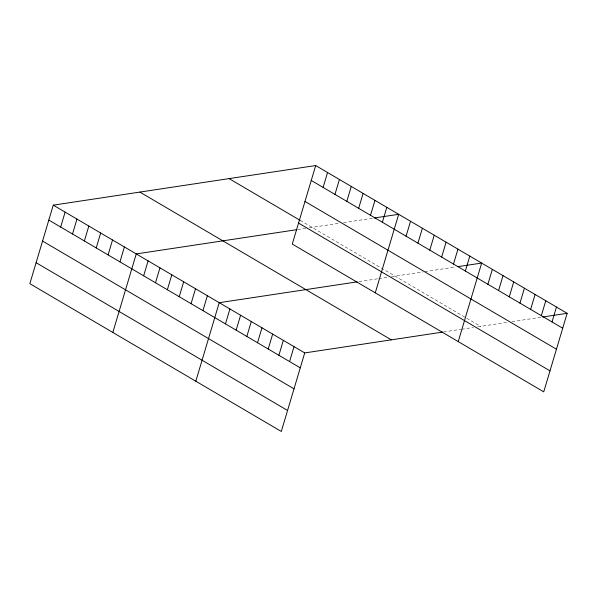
<?xml version="1.0" encoding="UTF-8"?>
<svg xmlns="http://www.w3.org/2000/svg" width="597" height="597" viewBox="0 0 597 597"><rect width="100%" height="100%" fill="white"/><g stroke="black" fill="none" stroke-linecap="round" stroke-linejoin="round"><path stroke-width="0.45" stroke-dasharray="2.98 2.24" d="M297.649 229.554L305.761 228.33M309.365 227.785L339.193 223.285M343.566 222.621L373.304 218.136M358.998 281.583L377.931 278.724M378.826 278.59L387.841 277.232M391.445 276.687L423.042 271.919M424.795 271.65L455.414 267.031M443.593 331.962L460.72 329.38M461.623 329.245L473.339 327.477M477.846 326.79L507.666 322.29M512.039 321.634L541.785 317.141M300.216 220.412L480.548 326.387"/><path stroke-width="0.9" d="M315.694 165.541L292.284 244.076L543.74 391.848L567.15 313.313L315.694 165.541L53.26 205.152L29.85 283.687L281.306 431.459L304.716 352.924L442.69 332.096M60.67 227.039L65.118 212.122M72.521 234.002L76.968 219.084M84.378 240.972L88.826 226.054M96.229 247.934L100.677 233.017M108.087 254.904L112.535 239.987M119.937 261.867L124.385 246.949M112.833 332.454L136.243 253.919L296.754 229.688M143.646 275.799L148.093 260.882M155.504 282.769L159.951 267.852M167.361 289.732L171.802 274.814M179.212 296.702L183.66 281.784M191.07 303.664L195.51 288.747M202.92 310.634L207.368 295.716M195.809 381.214L219.218 302.686L357.2 281.859M225.465 323.88L229.912 308.962M236.151 330.163L240.598 315.246M246.837 336.439L251.285 321.522M257.523 342.723L261.971 327.805M268.21 348.999L272.657 334.081M323.104 187.421L327.552 172.503M278.896 355.282L283.344 340.365M334.954 194.391L339.402 179.473M289.582 361.566L294.03 346.648M346.812 201.353L351.26 186.436M358.663 208.323L363.11 193.406M370.521 215.293L374.968 200.376M382.371 222.256L386.819 207.338M375.267 292.836L398.677 214.308L374.185 218.002M406.079 236.188L410.527 221.271M417.937 243.158L422.385 228.241M429.788 250.121L434.235 235.203M441.646 257.091L446.093 242.173M453.496 264.053L457.944 249.136M465.354 271.023L469.802 256.106M458.242 341.603L481.652 263.068L458.033 266.635M487.898 284.269L492.346 269.351M498.585 290.545L503.032 275.627M509.271 296.828L513.718 281.911M519.957 303.112L524.405 288.194M530.643 309.388L535.091 294.47M541.33 315.671L545.777 300.754M552.016 321.947L556.464 307.03M542.658 317.007L567.15 313.313M311.246 180.458L562.702 328.231M304.992 201.45L556.441 349.223M229.091 178.615L300.216 220.412M298.545 223.084L549.994 370.856M139.862 192.077L391.319 339.85M53.26 205.152L304.716 352.924M48.812 220.069L300.269 367.842M42.559 241.061L294.008 388.834M36.111 262.695L287.56 410.467"/></g></svg>
